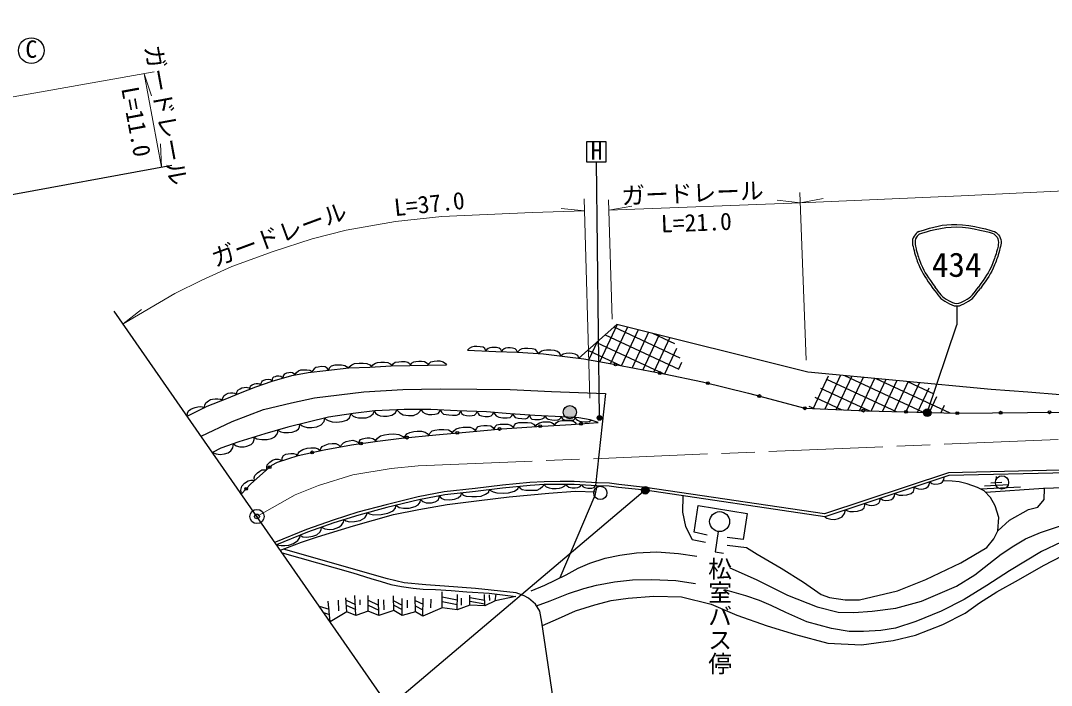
# Model space of a CAD drawing. Units: millimetres at full size, sheet at 1:1000; details may follow other scales. Extents: x 40000 to 680000, y 20000 to 380000.
# Drawn here: x 347300 to 455968, y 245250 to 315399 of the extents above; entities that cross this region are included whole.
import ezdxf
from ezdxf.enums import TextEntityAlignment as Align

# ---------------------------------------------------------------- set-up
doc = ezdxf.new("R2010")
doc.units = ezdxf.units.MM
doc.header["$LTSCALE"] = 1000
doc.header["$PDMODE"] = 32
doc.header["$PDSIZE"] = 500
doc.linetypes.add('CHAIN', pattern=[18.5, 12, -1.5, 3.5, -1.5])
for name, color, linetype, lineweight in [('M-BGD', 7, 'Continuous', 25), ('M-BGD-EXST', 7, 'Continuous', 25), ('M-BMK', 2, 'CHAIN', 13), ('M-BMK-OTRS', 5, 'Continuous', 25), ('M-BMK-SRVR', 3, 'Continuous', 25), ('M-STR-HTXT', 7, 'Continuous', 13), ('M-STR-STRC', 7, 'Continuous', 25)]:
    doc.layers.add(name, color=color, linetype=linetype, lineweight=lineweight)
doc.layers.add('M-BMK-HTXT', color=7, linetype='Continuous')
doc.layers.add('M-OTRS', color=6, linetype='Continuous')
doc.styles.add('@ＭＳ ゴシック', font='')
doc.styles.add('ＭＳ ゴシック', font='')
doc.styles.get('@ＭＳ ゴシック').set_extended_font_data('@MS Gothic')
doc.styles.get('ＭＳ ゴシック').set_extended_font_data('MS Gothic')

msp = doc.modelspace()

# ---------------------------------------------------------------- hatches: boundary and pattern name
at = {"layer": 'M-BGD'}
msp.add_hatch(color=256, dxfattribs=at).paths.add_polyline_path([(405905, 274081, 0.41421), (405205, 274781, 0.41421), (404505, 274081, 1)])
at = {"layer": 'M-BGD-EXST'}
msp.add_hatch(color=256, dxfattribs=at).paths.add_polyline_path([(408118, 273358, 1), (408557, 273597, 1)])
at = {"layer": 'M-STR-STRC'}
for points in [[(443216, 274232, 1), (442542, 273802, 0.41421), (443094, 273679, 0.41421)], [(413488, 266051, 1), (412813, 265621, 0.41421), (413365, 265499, 0.41421)]]:
    msp.add_hatch(color=256, dxfattribs=at).paths.add_polyline_path(points)

# ---------------------------------------------------------------- linework, layer by layer
at = {"layer": 'M-BGD'}
for p, q in [((410175, 283341), (408348, 279423)), ((411287, 283062), (409494, 279217)), ((409832, 283069), (416793, 279823)), ((412398, 282784), (410631, 278995)), ((408073, 281494), (407201, 279624)), ((408920, 282253), (416680, 278634)), ((413510, 282505), (411769, 278773)), ((414621, 282227), (412907, 278551)), ((413926, 282401), (416235, 281324)), ((415733, 281949), (414045, 278329)), ((407097, 280620), (410546, 279012)), ((408009, 281436), (415124, 278119)), ((416434, 280790), (415182, 278107)), ((406186, 279804), (406260, 279769)), ((416984, 279308), (416666, 278626)), ((432453, 277875), (430858, 274456)), ((433741, 277977), (432077, 274408)), ((432257, 277577), (439614, 274147)), ((434930, 277865), (433296, 274360)), ((434143, 277939), (442444, 274068)), ((436120, 277753), (434515, 274312)), ((437309, 277642), (435734, 274264)), ((438498, 277530), (436955, 274222)), ((437476, 277626), (445264, 273994)), ((439687, 277418), (438181, 274187)), ((440877, 277307), (439406, 274152)), ((442066, 277195), (440631, 274118)), ((440809, 277313), (443574, 276024)), ((431635, 276626), (436780, 274227)), ((443041, 276624), (441856, 274083)), ((431013, 275675), (433881, 274337)), ((443855, 275708), (443082, 274051)), ((430390, 274724), (430973, 274452)), ((444669, 274792), (444309, 274019)), ((448913, 266300), (451486, 266442)), ((449588, 266638), (450761, 266703)), ((450181, 266948), (450170, 267277)), ((448478, 265975), (452704, 266210)), ((420836, 261496), (420511, 259346)), ((420511, 259346), (421391, 259213)), ((381681, 253020), (381591, 254507)), ((382658, 252637), (382540, 254746)), ((383095, 253758), (383100, 254287)), ((383944, 253070), (383932, 254738)), ((385082, 252625), (385017, 254354)), ((386653, 253156), (386626, 254693)), ((387531, 252625), (387524, 254424)), ((388921, 252999), (388886, 254633)), ((389712, 252567), (389733, 254468)), ((390549, 253451), (390579, 254334)), ((391740, 253444), (391753, 255112)), ((391749, 254609), (393340, 254291)), ((393335, 253234), (393342, 254835)), ((393791, 253699), (393776, 254469)), ((394658, 253728), (394674, 254768)), ((394670, 254532), (396229, 254241)), ((396241, 253654), (396216, 254829)), ((396770, 254200), (396748, 254799)), ((397342, 254173), (397430, 254887)), ((378784, 253614), (379814, 253283)), ((379934, 251957), (379738, 254122)), ((380851, 253105), (380829, 254227)), ((381606, 254252), (382594, 253784)), ((381638, 253726), (382624, 253252)), ((383936, 254232), (385041, 253723)), ((383939, 253714), (385060, 253206)), ((385617, 253228), (385580, 254280)), ((386635, 254177), (387527, 253721)), ((386643, 253706), (387528, 253270)), ((388078, 253451), (388085, 254229)), ((388895, 254205), (389726, 253830)), ((388906, 253661), (389719, 253226)), ((391745, 254086), (393338, 253779)), ((394664, 254123), (396237, 253849)), ((379240, 252956), (379865, 252721))]:
    msp.add_line(p, q, dxfattribs=at)
for points in [[(394426, 280638), (397409, 280492), (399683, 280408), (402437, 280221), (404690, 279971), (406682, 279715), (409227, 279269), (415163, 278111), (419185, 277277), (424040, 276085), (429980, 274491), (436477, 274235), (441789, 274085), (446044, 273974), (472000, 274232), (474007, 274326), (476035, 274659), (478250, 275189), (483469, 276664), (487269, 278120), (562103, 312037)], [(471830, 274231), (467381, 275574), (463006, 275660), (460468, 275780), (456882, 275921), (453478, 276183), (449631, 276485), (430298, 278300), (410144, 283349), (406162, 279782)], [(406162, 279782), (406035, 280066), (405763, 280205), (405449, 280277), (405146, 280297), (404811, 280287), (404483, 280200), (404281, 280016), (404120, 280291), (403906, 280472), (403584, 280575), (403192, 280625), (402759, 280622), (402472, 280601), (402214, 280501), (402035, 280390), (401892, 280258), (401720, 280529), (401565, 280689), (401229, 280753), (400786, 280785), (400424, 280796), (400130, 280753), (399938, 280641), (399683, 280408), (399591, 280638), (399446, 280769), (399170, 280846), (398903, 280880), (398656, 280885), (398424, 280827), (398264, 280759), (398100, 280628), (398016, 280470), (397913, 280677), (397741, 280832), (397469, 280905), (397223, 280909), (396964, 280905), (396775, 280883), (396591, 280791), (396468, 280694), (396342, 280544), (396231, 280805), (396051, 280936), (395756, 280988), (395389, 281008), (395101, 281008), (394846, 280940), (394600, 280799), (394426, 280638)], [(381837, 278745), (381933, 278867), (382202, 279092), (382510, 279201), (382991, 279249), (383421, 279240), (383794, 279207), (384111, 279076), (384283, 278852), (384443, 279062), (384717, 279247), (384941, 279322), (385289, 279353), (385649, 279340), (386010, 279316), (386252, 279191), (386442, 278978), (386597, 279216), (386798, 279357), (387160, 279407), (387451, 279432), (387849, 279427), (388130, 279357), (388291, 279201), (388392, 279007), (388507, 279251), (388752, 279376), (388980, 279438), (389276, 279467), (389578, 279467), (389874, 279427), (390154, 279251), (390251, 279042), (390357, 279202), (390530, 279382), (390896, 279464), (391198, 279508), (391512, 279508), (391837, 279397), (392110, 279224), (392214, 279078)], [(364868, 273669), (366979, 274713), (369034, 275524), (370477, 276119), (372081, 276749), (373812, 277362), (375906, 277942), (377618, 278267), (379475, 278483), (381909, 278753), (384126, 278843), (386361, 278977), (388326, 279006), (392214, 279078)], [(364868, 273669), (364890, 273981), (365014, 274218), (365233, 274402), (365481, 274515), (365693, 274582), (365976, 274649), (366216, 274663), (366425, 274652), (366660, 274555), (366720, 274822), (366814, 275078), (367093, 275271), (367322, 275406), (367533, 275469), (367820, 275491), (368099, 275495), (368357, 275457), (368550, 275333), (368603, 275590), (368749, 275823), (368959, 275988), (369188, 276079), (369440, 276129), (369682, 276125), (369897, 276074), (370092, 275960), (370109, 276181), (370209, 276409), (370429, 276558), (370624, 276654), (370877, 276700), (371080, 276708), (371351, 276653), (371497, 276520), (371513, 276658), (371543, 276843), (371720, 276963), (371946, 277061), (372134, 277110), (372342, 277106), (372478, 277063), (372648, 276950), (372662, 277129), (372716, 277286), (372796, 277370), (372946, 277466), (373157, 277528), (373410, 277554), (373647, 277527), (373762, 277464), (373833, 277368), (373855, 277545), (373883, 277696), (373997, 277813), (374159, 277860), (374321, 277900), (374534, 277908), (374729, 277872), (374877, 277791), (374965, 277681), (375021, 277916), (375167, 278113), (375349, 278215), (375577, 278275), (375755, 278286), (375964, 278255), (376106, 278148), (376220, 278002), (376392, 278269), (376610, 278453), (376858, 278532), (377176, 278562), (377459, 278562), (377802, 278517), (377956, 278403), (378021, 278313)], [(381837, 278745), (381496, 278967), (381144, 279040), (380727, 279050), (380431, 279033), (380039, 278925), (379834, 278727), (379771, 278516), (379611, 278713), (379403, 278861), (378984, 278887), (378668, 278842), (378418, 278782), (378243, 278654), (378086, 278452), (378021, 278313)], [(366343, 271542), (369615, 273080), (372922, 274345), (375841, 275079), (378270, 275609), (383483, 276226), (387594, 276483), (391526, 276560), (395405, 276508), (398900, 276483), (403268, 276277), (408967, 276051), (407911, 266345)], [(370573, 265447), (371574, 266530), (372814, 267619), (373792, 268485), (374367, 268808), (376564, 269515), (379287, 270116), (382185, 270638), (384908, 271034), (387441, 271335), (391090, 271703), (394637, 272020), (398041, 272336), (401719, 272575), (405329, 272797), (408181, 272989), (407336, 273272), (406137, 273475), (404347, 273591), (401512, 273730), (398925, 273888), (396410, 274118), (393341, 274221), (390549, 274350), (387730, 274363), (384640, 274224), (382362, 273931), (379774, 273541), (375455, 272482), (373031, 271783), (370297, 270942), (368400, 270296), (367533, 269827)], [(367533, 269827), (367933, 269681), (368331, 269631), (368785, 269681), (369171, 269780), (369457, 269985), (369669, 270321), (369746, 270754), (370036, 270514), (370427, 270433), (370863, 270433), (371161, 270489), (371592, 270677), (371803, 270875), (371915, 271193), (371929, 271444), (372202, 271267), (372718, 271186), (373303, 271211), (373763, 271317), (374105, 271472), (374315, 271713), (374425, 271958), (374419, 272183), (374717, 272011), (375041, 271927), (375527, 271941), (375921, 271969), (376323, 272110), (376597, 272286), (376712, 272550), (376753, 272800), (376976, 272633), (377167, 272556), (377493, 272458), (377995, 272463), (378533, 272545), (378983, 272752), (379286, 273080), (379365, 273441), (379511, 273313), (379719, 273188), (380135, 273068), (380627, 273039), (381207, 273091), (381693, 273238), (381957, 273484), (382085, 273770), (382117, 273895), (382350, 273669), (382601, 273562), (382917, 273484), (383317, 273478), (383728, 273478), (384128, 273633), (384480, 273889), (384601, 274219), (384731, 273977), (384950, 273797), (385196, 273696), (385572, 273657), (385949, 273662), (386441, 273754), (386832, 273999), (386971, 274329), (387282, 274021), (387636, 273803), (388201, 273742), (388726, 273742), (389171, 273930), (389419, 274177), (389486, 274355), (389694, 274093), (389944, 273934), (390291, 273836), (390652, 273843), (390978, 273878), (391311, 273927), (391470, 274107), (391555, 274303), (391693, 274038), (391894, 273878), (392448, 273783), (392819, 273748), (393254, 273748), (393548, 273867), (393642, 274040), (393707, 274208), (393780, 273952), (393991, 273810), (394316, 273718), (394651, 273709), (394898, 273714), (395141, 273769), (395335, 273940), (395445, 274150), (395527, 273927), (395646, 273771), (395887, 273693), (396261, 273612), (396614, 273634), (396903, 273704), (397088, 273871), (397202, 274045), (397294, 273858), (397418, 273701), (397714, 273561), (398142, 273477), (398583, 273473), (398919, 273531), (399087, 273699), (399181, 273872), (399282, 273693), (399430, 273516), (399744, 273433), (400142, 273397), (400527, 273391), (400790, 273483), (400883, 273614), (400957, 273764), (401057, 273491), (401199, 273339), (401500, 273304), (401763, 273301), (402015, 273297), (402285, 273370), (402486, 273487), (402566, 273678), (402713, 273473), (402923, 273351), (403314, 273258), (403617, 273254), (403925, 273258), (404108, 273346), (404227, 273462), (404286, 273594), (404389, 273420), (404538, 273311), (404830, 273249), (405082, 273233), (405424, 273236), (405627, 273261), (405744, 273382), (405809, 273497), (405883, 273341), (405995, 273232), (406225, 273143), (406448, 273091), (406770, 273054), (407056, 273056), (407235, 273084), (407451, 273233)], [(370573, 265447), (370519, 265866), (370629, 266266), (370919, 266583), (371299, 266825), (371561, 266922), (371766, 266913), (371962, 266871), (371919, 267137), (371990, 267411), (372264, 267678), (372508, 267861), (372742, 267991), (373040, 267994), (373246, 268001), (373266, 268270), (373298, 268518), (373571, 268818), (373864, 269013), (374169, 269119), (374437, 269123), (374687, 269064), (374881, 268973), (374885, 269276), (375029, 269509), (375250, 269649), (375505, 269700), (375796, 269737), (376080, 269726), (376324, 269649), (376454, 269479), (376550, 269705), (376691, 269945), (377040, 270132), (377499, 270278), (377906, 270330), (378338, 270320), (378682, 270216), (378888, 270028), (378952, 270262), (379099, 270468), (379412, 270610), (379754, 270734), (380144, 270781), (380522, 270763), (380811, 270645), (381033, 270431), (381138, 270639), (381336, 270848), (381604, 270987), (381947, 271062), (382327, 271116), (382648, 271030), (382848, 270919), (382988, 270755), (383040, 271010), (383149, 271181), (383340, 271260), (383607, 271352), (383838, 271381), (384133, 271375), (384425, 271308), (384616, 271181), (384725, 271007), (384912, 271349), (385249, 271568), (385669, 271702), (386129, 271770), (386650, 271798), (387188, 271714), (387587, 271517), (387717, 271362), (387863, 271594), (388031, 271783), (388351, 271935), (388764, 272027), (389120, 272067), (389563, 272062), (389949, 271966), (390176, 271820), (390347, 271628), (390475, 271908), (390682, 272110), (390973, 272198), (391429, 272261), (391921, 272255), (392398, 272214), (392674, 272048), (392814, 271857), (392985, 272098), (393218, 272310), (393556, 272437), (393950, 272496), (394347, 272508), (394686, 272500), (394995, 272373), (395134, 272238), (395255, 272077), (395366, 272355), (395534, 272566), (395831, 272639), (396124, 272678), (396491, 272682), (396874, 272639), (397071, 272467), (397238, 272262), (397345, 272565), (397496, 272737), (397871, 272812), (398261, 272824), (398664, 272828), (398994, 272721), (399170, 272571), (399253, 272415), (399334, 272675), (399500, 272878), (399837, 272975), (400242, 273001), (400741, 273004), (401140, 272948), (401375, 272799), (401575, 272566), (401728, 272787), (401986, 272967), (402383, 273073), (402752, 273078), (403067, 273053), (403284, 272979), (403456, 272881), (403575, 272689), (403762, 272958), (403998, 273117), (404397, 273198), (404842, 273215), (405227, 273199), (405587, 273124), (405761, 272994), (405854, 272832)], [(470239, 268263), (445117, 267688), (432051, 263355), (413189, 266134), (410378, 266443), (409378, 266574), (408070, 266625), (405660, 266766), (404182, 266754), (402501, 266731), (400987, 266650), (398086, 266374), (395212, 266010), (391963, 265663), (389210, 265131), (385822, 264319), (382868, 263513), (380242, 262695), (377435, 261695), (374176, 260370)], [(470247, 267963), (445169, 267389), (432078, 263048), (413151, 265836), (410342, 266146), (409353, 266275), (408055, 266325), (405652, 266466), (404185, 266454), (402511, 266431), (401010, 266351), (398119, 266076), (395247, 265712), (392007, 265366), (389274, 264838), (385896, 264029), (382952, 263225), (380337, 262410), (377542, 261415), (374289, 260092)], [(374289, 260092), (374765, 260003), (375167, 259995), (375591, 260052), (376066, 260235), (376530, 260527), (376752, 260856), (376760, 261097), (377043, 260926), (377491, 260894), (378098, 260992), (378519, 261143), (378843, 261408), (378973, 261678), (379030, 261945), (379378, 261764), (379864, 261715), (380274, 261748), (380832, 261943), (381112, 262148), (381345, 262461), (381401, 262742), (381598, 262618), (381971, 262494), (382516, 262537), (383110, 262655), (383581, 262932), (383781, 263229), (383849, 263470), (384087, 263357), (384519, 263239), (385320, 263293), (386000, 263418), (386590, 263678), (386811, 263953), (386852, 264257), (387211, 264018), (387664, 263937), (388247, 263937), (388897, 264121), (389226, 264315), (389415, 264574), (389452, 264872), (389691, 264650), (390052, 264509), (390625, 264504), (390997, 264612), (391321, 264784), (391433, 265065), (391436, 265256), (391645, 264994), (391948, 264862), (392536, 264818), (393053, 264895), (393427, 265038), (393696, 265274), (393800, 265557), (393943, 265340), (394273, 265214), (394858, 265184), (395370, 265177), (395855, 265232), (396319, 265412), (396651, 265654), (396683, 265894), (397115, 265689), (397502, 265578), (398169, 265543), (398737, 265578), (399373, 265744), (399713, 265993), (399811, 266237), (399969, 266064), (400173, 265917), (400562, 265854), (401190, 265848), (401762, 265867), (402082, 266024), (402353, 266262), (402479, 266430), (402709, 266211), (403018, 266084), (403333, 266034), (403776, 266034), (404121, 266064), (404370, 266140), (404667, 266306), (404755, 266459), (404907, 266296), (405101, 266153), (405447, 266107), (405747, 266084), (406060, 266126), (406277, 266255), (406435, 266420), (406607, 266209), (406790, 266120), (407085, 266072), (407328, 266072), (407528, 266072), (407771, 266141), (407911, 266345)], [(408055, 266325), (407837, 265286), (404149, 256597)], [(421795, 260061), (423830, 259815), (424963, 259095), (427475, 257612), (429827, 256151), (431682, 254841), (432564, 254536), (434211, 254277), (435753, 254277), (439762, 255220), (442721, 256438), (446434, 258177), (449161, 259801), (449909, 260717), (450314, 261575), (450443, 262963), (450058, 264212), (449565, 265079), (448892, 265766), (448164, 266134), (447097, 266517), (446234, 266721), (445504, 266816), (444564, 266841)], [(439448, 265492), (439693, 265380), (439927, 265325), (440301, 265316), (440715, 265373), (441181, 265505), (441420, 265725), (441510, 265999), (441519, 266179), (441727, 266060), (441965, 265977), (442244, 265964), (442501, 265987), (442747, 266073), (442966, 266221), (443073, 266421), (443157, 266722), (443366, 266568), (443641, 266485), (444026, 266522), (444309, 266595), (444499, 266732), (444628, 266948), (444651, 267217)], [(374695, 259507), (376924, 260372), (378608, 260930), (382400, 262095), (386614, 263266), (389285, 263821), (392270, 264338), (395641, 264769), (398806, 265160), (402975, 265543), (405760, 265734), (407915, 265659)], [(417121, 265251), (417064, 263520), (417388, 262030), (418088, 260644), (419501, 260359)], [(434246, 263767), (434490, 263655), (434724, 263600), (435098, 263591), (435513, 263647), (435979, 263779), (436218, 264000), (436308, 264274), (436316, 264453), (436524, 264334), (436762, 264252), (437042, 264238), (437298, 264261), (437545, 264348), (437764, 264496), (437870, 264696), (437955, 264997), (438163, 264843), (438438, 264760), (438823, 264797), (439106, 264870), (439297, 265007), (439425, 265223), (439448, 265492)], [(472423, 263041), (469332, 264888), (458308, 266130), (455139, 266026), (449051, 265604)], [(450314, 261575), (451568, 262672), (453565, 263825), (454546, 264070), (455209, 264869), (455242, 266029)], [(419685, 261098), (418295, 261421), (418732, 264216), (423889, 263392), (423485, 260661), (421804, 260839)], [(422077, 257668), (424832, 256410), (428160, 254787), (431280, 253546), (433488, 252962), (435129, 252926), (437076, 253070), (439564, 253412), (442268, 254133), (445954, 255727), (447906, 256929), (449358, 258063), (450674, 259106), (452008, 259973), (453248, 260702), (454838, 261401), (457259, 262189), (461147, 263352), (463845, 263805), (466297, 264096), (469883, 264559)], [(432078, 263048), (432297, 262885), (432703, 262793), (433119, 262771), (433519, 262863), (433903, 263036), (434152, 263371), (434246, 263767)], [(457005, 260348), (454927, 259364), (451564, 257350), (449157, 255785), (446789, 254318), (444343, 253067), (441670, 252006), (439517, 251282), (437971, 251028), (436151, 250950), (434663, 250950), (432804, 251243), (430201, 251948), (427990, 252945), (426424, 253688), (425197, 254195), (423770, 254709), (421544, 255348)], [(374878, 259242), (382315, 257124), (384216, 256529), (385319, 256198), (386324, 255880), (387464, 255696), (388689, 255500), (389731, 255390), (391030, 255353), (392692, 255261), (394349, 255125), (396699, 254977), (399518, 254630), (397342, 254173), (396241, 253654), (394658, 253728), (393335, 253234), (391740, 253444), (389712, 252567), (388921, 252999), (387531, 252625), (386653, 253156), (385082, 252625), (383944, 253070), (382658, 252637), (381681, 253020), (379934, 251957)], [(405024, 233207), (402252, 251916), (402049, 253097), (401582, 253827), (400837, 254440), (400371, 254701), (399527, 255011), (395260, 255484), (391997, 255704), (390029, 255853), (387731, 256067), (385962, 256497), (375020, 259633)], [(401116, 255215), (402564, 255837), (404818, 256919), (406071, 257605), (407323, 258144), (408922, 258670), (410470, 258989), (412226, 259222), (414388, 259333), (416647, 259185), (418588, 258879)], [(402304, 251566), (404002, 252314), (405791, 253111), (407850, 253767), (409562, 254192), (411364, 254449), (414040, 254667), (416965, 254599), (420094, 253829), (422815, 252651), (426012, 251540), (428986, 250628), (432411, 249715), (435951, 249515), (439290, 250000), (441659, 250542), (444522, 251685), (446864, 252876), (448406, 253967), (450210, 255106), (452512, 256387), (455128, 257910), (457169, 258953)], [(401699, 253644), (403113, 254173), (405054, 254964), (406671, 255475), (408020, 255812), (409903, 256161), (411815, 256399), (413856, 256427), (416382, 256306), (418452, 256008)]]:
    msp.add_lwpolyline(points, dxfattribs=at)
for centre, radius in [((410010, 279117), 150), ((414682, 278205), 150), ((419743, 277140), 150), ((425181, 275779), 150), ((405205, 274081), 700), ((429980, 274491), 150), ((436144, 274248), 150), ((440645, 274117), 150), ((446044, 273974), 150), ((450617, 274020), 150), ((455770, 274071), 150), ((406374, 272867), 150), ((393338, 271904), 150), ((397792, 272313), 150), ((402073, 272597), 150), ((383178, 270783), 150), ((388035, 271395), 150), ((378029, 269838), 150), ((373550, 268270), 150), ((450761, 266666), 700), ((408414, 265559), 700), ((371073, 265989), 150), ((420993, 262534), 1050)]:
    msp.add_circle(centre, radius, dxfattribs=at)
at = {"layer": 'M-BGD-EXST'}
for p, q in [((409045, 302592), (406945, 302592)), ((406945, 302592), (406945, 300492)), ((409045, 300492), (409045, 302592)), ((406945, 300492), (409045, 300492)), ((408337, 273478), (407996, 300492))]:
    msp.add_line(p, q, dxfattribs=at)
for centre, radius in [((348425, 312236), 1350), ((408337, 273478), 250)]:
    msp.add_circle(centre, radius, dxfattribs=at)
at = {"layer": 'M-BMK'}
msp.add_lwpolyline([(372218, 263076), (376241, 265364), (378703, 266351), (382313, 267463), (386371, 268146), (389229, 268404), (470695, 271785), (472754, 271828), (478337, 272541), (483133, 273769), (488337, 275566), (491713, 276959), (511114, 285804), (563174, 309625)], dxfattribs=at)
at = {"layer": 'M-BMK-OTRS'}
for p, q in [((297588, 288036), (363241, 300148)), ((390518, 236704), (357177, 284751))]:
    msp.add_line(p, q, dxfattribs=at)
at = {"layer": 'M-BMK-SRVR'}
msp.add_circle((372218, 263076), 750, dxfattribs=at)
at = {"layer": 'M-OTRS'}
msp.add_point((372218, 263076), dxfattribs=at)
at = {"layer": 'M-STR-HTXT'}
for p, q in [((335456, 305429), (361363, 309976)), ((360320, 309793), (362137, 299945)), ((360320, 309793), (361097, 307465)), ((362137, 299945), (362032, 302398)), ((429466, 297245), (430122, 279581)), ((406734, 295308), (404294, 295580)), ((406697, 296585), (407303, 275543)), ((409282, 296477), (409678, 283887)), ((409317, 295389), (429506, 296177)), ((409317, 295389), (411733, 295825)), ((429506, 296177), (427065, 296444)), ((429506, 296177), (431920, 296624)), ((358113, 283402), (360035, 284931))]:
    msp.add_line(p, q, dxfattribs=at)
for points in [[(429506, 296177), (446448, 296919), (466052, 297870), (469555, 298328), (472842, 299082), (477500, 300633), (481905, 302527), (499398, 310123), (507727, 313701), (518740, 318408), (534184, 325008), (552829, 332912)], [(358113, 283402), (363552, 286607), (366408, 288002), (369555, 289441), (373910, 291049), (378021, 292362), (381626, 293273), (386827, 294211), (391692, 294727), (401283, 295151), (406734, 295308)]]:
    msp.add_lwpolyline(points, dxfattribs=at)
at = {"layer": 'M-STR-STRC'}
for p, q in [((445986, 285288), (445986, 283288)), ((442879, 274017), (445986, 283288)), ((413151, 265836), (381578, 239140))]:
    msp.add_line(p, q, dxfattribs=at)
for centre in [(442879, 274017), (413151, 265836)]:
    msp.add_circle(centre, 400, dxfattribs=at)
for points, knots in [([(441986, 293144), (443686, 293674), (444397, 293899), (445986, 293893), (447576, 293886), (449748, 293218), (449986, 293144)], [0, 0, 0, 0, 1, 1, 1, 2, 2, 2, 2]), ([(442084, 292906), (442821, 293135), (444435, 293638), (445986, 293638), (447537, 293638), (449650, 292986), (449888, 292913)], [0, 0, 0, 0, 1, 1, 1, 2, 2, 2, 2]), ([(441986, 293144), (441750, 292997), (441638, 292875), (441486, 292644), (441165, 292154), (441352, 291720), (441486, 291144)], [0, 0, 0, 0, 1, 1, 1, 2, 2, 2, 2]), ([(442080, 292909), (442025, 292861), (441846, 292704), (441736, 292541), (441449, 292114), (441668, 291402), (441723, 291223)], [0, 0, 0, 0, 1, 1, 1, 2, 2, 2, 2]), ([(449890, 292913), (449945, 292864), (450125, 292705), (450236, 292541), (450524, 292114), (450304, 291400), (450248, 291222)], [0, 0, 0, 0, 1, 1, 1, 2, 2, 2, 2]), ([(449986, 293144), (450223, 292997), (450335, 292875), (450486, 292644), (450807, 292154), (450621, 291720), (450486, 291144)], [0, 0, 0, 0, 1, 1, 1, 2, 2, 2, 2]), ([(441486, 291144), (441666, 290445), (441754, 290216), (441986, 289644), (442415, 288589), (442724, 288235), (443486, 287144)], [0, 0, 0, 0, 1, 1, 1, 2, 2, 2, 2]), ([(441723, 291223), (441900, 290537), (441987, 290312), (442215, 289749), (442639, 288704), (442946, 288353), (443701, 287273)], [0, 0, 0, 0, 1, 1, 1, 2, 2, 2, 2]), ([(450249, 291223), (450072, 290537), (449986, 290312), (449758, 289749), (449334, 288704), (449027, 288353), (448272, 287273)], [0, 0, 0, 0, 1, 1, 1, 2, 2, 2, 2]), ([(450486, 291144), (450306, 290445), (450219, 290216), (449986, 289644), (449558, 288589), (449249, 288235), (448486, 287144)], [0, 0, 0, 0, 1, 1, 1, 2, 2, 2, 2]), ([(443486, 287144), (444036, 286418), (444245, 286015), (444986, 285644), (445357, 285459), (445572, 285288), (445986, 285288), (446401, 285288), (446616, 285459), (446986, 285644), (447727, 286015), (447937, 286418), (448486, 287144)], [0, 0, 0, 0, 1, 1, 1, 2, 2, 2, 3, 3, 3, 4, 4, 4, 4]), ([(443663, 287321), (444198, 286614), (444398, 286214), (445123, 285861), (445445, 285704), (445628, 285553), (445986, 285553), (446344, 285553), (446528, 285704), (446849, 285861), (447575, 286214), (447775, 286614), (448310, 287321)], [0, 0, 0, 0, 1, 1, 1, 2, 2, 2, 3, 3, 3, 4, 4, 4, 4])]:
    msp.add_open_spline(points, degree=3, knots=knots, dxfattribs=at)

# ---------------------------------------------------------------- texts
at = {"layer": 'M-BGD-EXST', "style": 'ＭＳ ゴシック'}
msp.add_text('C', height=1833, rotation=358.508, dxfattribs=at).set_placement((347770, 310944), align=Align.BOTTOM_LEFT)
msp.add_text('H', height=1833, dxfattribs=at).set_placement((407398, 300184), align=Align.BOTTOM_LEFT)
at = {"layer": 'M-BMK-HTXT', "style": '@ＭＳ ゴシック'}
msp.add_text('松室バス停', height=1833, rotation=270, dxfattribs=at).set_placement((419544, 258820), align=Align.BOTTOM_LEFT)
at = {"layer": 'M-STR-HTXT', "style": 'ＭＳ ゴシック'}
for s, rotation, p in [('ガードレール', 280.453, (359814, 312537)), ('L=11.0', 280.453, (357369, 308144)), ('ガードレール', 2.234, (410698, 295443)), ('L=37.0', 6.058, (386825, 294211)), ('ガードレール', 20.266, (368009, 288870)), ('L=21.0', 2.234, (414857, 292484))]:
    msp.add_text(s, height=1833, rotation=rotation, dxfattribs=at).set_placement(p, align=Align.BOTTOM_LEFT)
at = {"layer": 'M-STR-STRC', "style": 'ＭＳ ゴシック'}
msp.add_text('434', height=2566, dxfattribs=at).set_placement((445986, 289644), align=Align.MIDDLE_CENTER)

doc.saveas('drawing.dxf')
